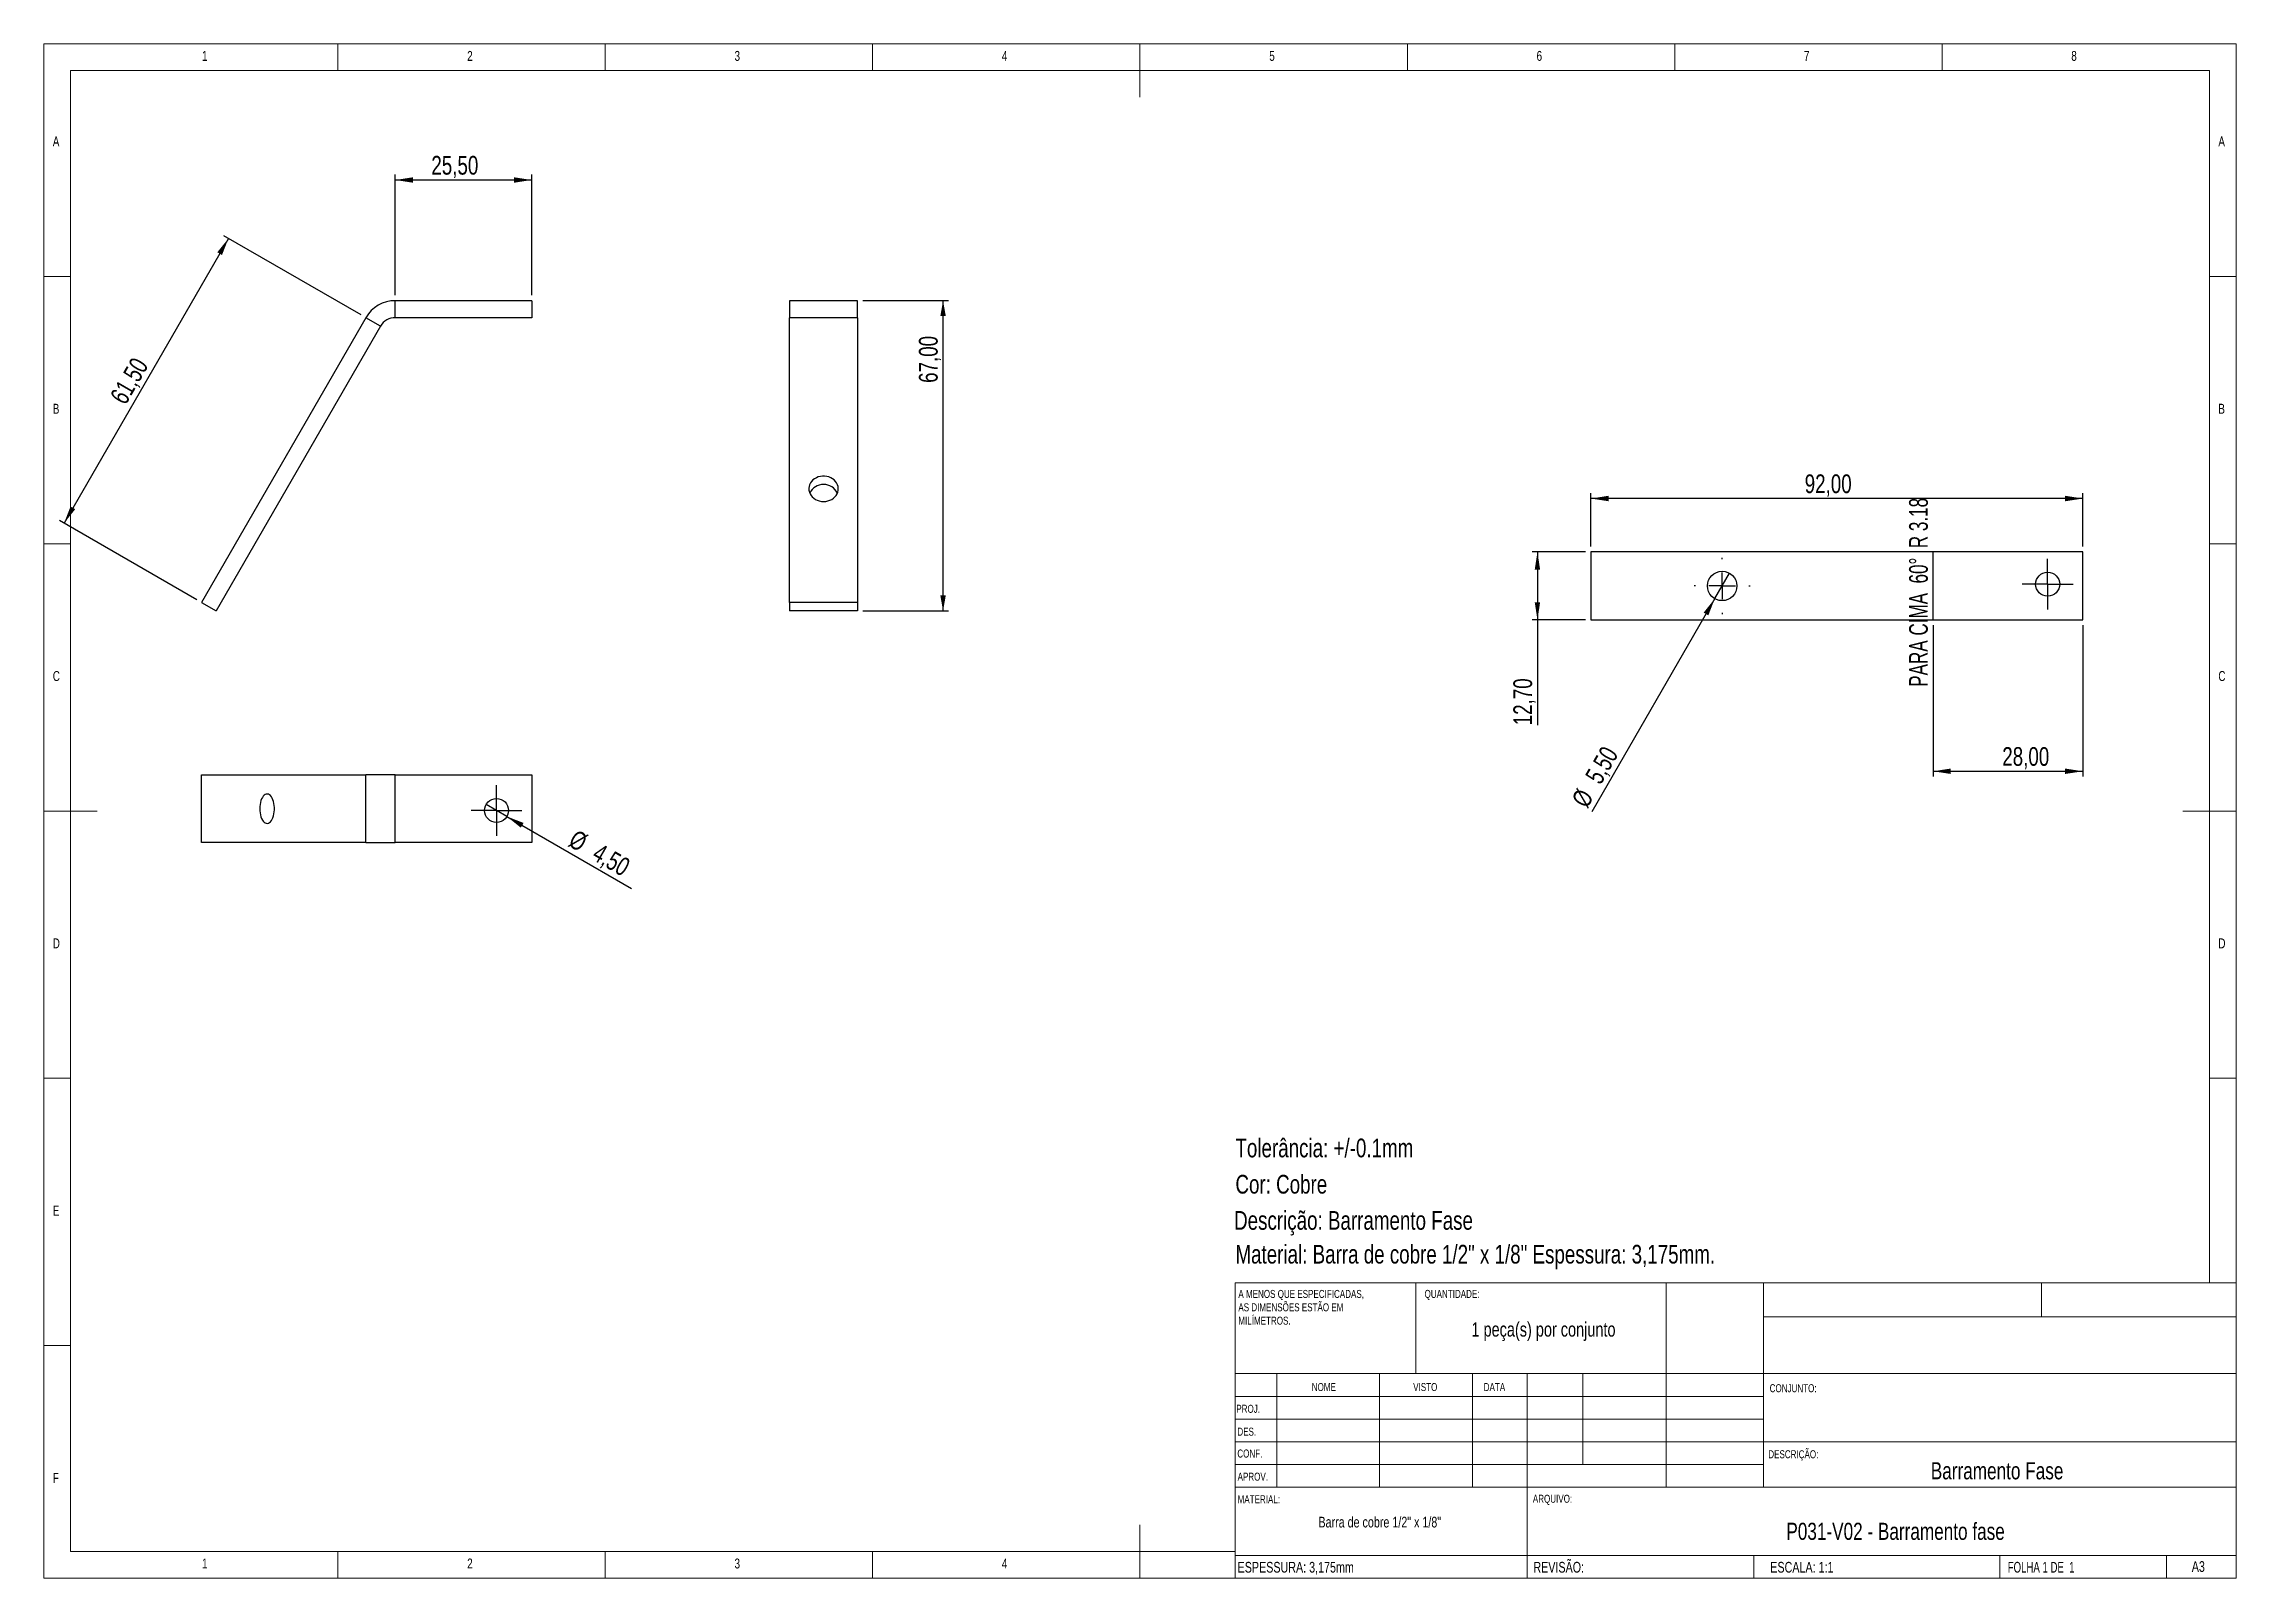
# Model space of a CAD drawing. Header units: millimetres. Extents: x 5 to 415, y 5 to 292.
import ezdxf

# ---------------------------------------------------------------- set-up
doc = ezdxf.new("R2010")
doc.units = ezdxf.units.MM
doc.linetypes.add('CENTERX2', pattern=[20.32, 12.7, -2.54, 2.54, -2.54])
doc.layers.add('CAMADA_1', color=179, linetype='Continuous')
doc.layers.add('FORMAT', color=7, linetype='Continuous')
doc.styles.add('SLDTEXTSTYLE0', font='TXT', dxfattribs={"width": 0.75})
doc.styles.add('SLDTEXTSTYLE1', font='TXT', dxfattribs={"width": 0.673077})
doc.styles.add('SLDTEXTSTYLE2', font='TXT', dxfattribs={"width": 0.681818})
doc.dimstyles.new('SLDDIMSTYLE0', dxfattribs={"dimtxt": 3.5, "dimasz": 3.302, "dimexe": 0, "dimexo": 0.0625, "dimgap": 0.875, "dimtad": 1, "dimrnd": 1e-09, "dimzin": 12, "dimdsep": 46, "dimtxsty": 'SLDTEXTSTYLE0', "dimsah": 1, "dimcen": 0.09, "dimadec": 0, "dimazin": 3, "dimtfac": 1, "dimtmove": 0, "dimatfit": 0, "dimfxl": 1, "dimfrac": 2, "dimtolj": 1, "dimtzin": 12, "dimarcsym": 0})
doc.dimstyles.new('SLDDIMSTYLE1', dxfattribs={"dimtxt": 3.5, "dimasz": 3.302, "dimexe": 0, "dimexo": 0.0625, "dimgap": 0.875, "dimtad": 1, "dimrnd": 1e-09, "dimzin": 12, "dimdsep": 46, "dimtxsty": 'SLDTEXTSTYLE0', "dimsah": 1, "dimcen": 0.09, "dimadec": 0, "dimazin": 3, "dimtfac": 1, "dimtofl": 0, "dimtmove": 0, "dimatfit": 3, "dimfxl": 1, "dimfrac": 2, "dimtolj": 1, "dimtzin": 12, "dimarcsym": 0})
doc.dimstyles.new('SLDDIMSTYLE2', dxfattribs={"dimtxt": 3.5, "dimasz": 3.302, "dimexe": 0, "dimexo": 0.0625, "dimgap": 0.875, "dimtad": 1, "dimrnd": 1e-09, "dimzin": 12, "dimdsep": 46, "dimtxsty": 'SLDTEXTSTYLE0', "dimblk1": 'NONE', "dimsah": 1, "dimcen": 0, "dimadec": 0, "dimazin": 3, "dimtfac": 1, "dimtmove": 0, "dimatfit": 3, "dimldrblk": 'NONE', "dimfxl": 1, "dimfrac": 2, "dimtolj": 1, "dimtzin": 12, "dimarcsym": 0})

# ---------------------------------------------------------------- blocks, each defined once
blk = doc.blocks.new('SW_NOTE_0')
at = {"color": 0, "linetype": 'Continuous', "lineweight": 0, "char_height": 1.5, "attachment_point": 1, "style": 'SLDTEXTSTYLE0'}
for s, insert in [('A MENOS QUE ESPECIFICADAS,', (0, 1.93)), ('AS DIMENSÕES ESTÃO EM', (0, -0.57)), ('MILÍMETROS.', (0, -3.07))]:
    blk.add_mtext(s, dxfattribs=dict(at, insert=insert))
blk = doc.blocks.new('_D')
at = {"layer": 'CAMADA_1'}
for p, q in [((70.73, 244.96), (70.73, 267.53)), ((96.24, 266.53), (70.73, 266.53)), ((96.24, 244.96), (96.24, 267.53))]:
    blk.add_line(p, q, dxfattribs=at)
for points in [[(70.73, 266.53), (74.04, 266.02), (74.04, 267.04)], [(96.24, 266.53), (92.93, 267.04), (92.93, 266.02)]]:
    blk.add_solid(points, dxfattribs=at)
at = {"layer": 'CAMADA_1', "insert": (77.47, 271.04), "char_height": 3.5, "attachment_point": 1, "style": 'SLDTEXTSTYLE0'}
blk.add_mtext('25,50', dxfattribs=at)
blk = doc.blocks.new('_D_1')
at = {"layer": 'CAMADA_1'}
for p, q in [((39.53, 255.61), (8.78, 202.35)), ((64.36, 241.28), (38.66, 256.11)), ((33.61, 188.01), (7.91, 202.85))]:
    blk.add_line(p, q, dxfattribs=at)
for points in [[(39.53, 255.61), (37.44, 253.01), (38.32, 252.5)], [(8.78, 202.35), (10.87, 204.95), (9.99, 205.46)]]:
    blk.add_solid(points, dxfattribs=at)
at = {"layer": 'CAMADA_1', "insert": (17.24, 226.03), "char_height": 3.5, "attachment_point": 1, "rotation": 60, "style": 'SLDTEXTSTYLE0'}
blk.add_mtext('61,50', dxfattribs=at)
blk = doc.blocks.new('_D_2')
at = {"layer": 'CAMADA_1'}
for p, q in [((158.17, 243.96), (174.17, 243.96)), ((173.17, 185.92), (173.17, 243.96)), ((158.17, 185.92), (174.17, 185.92))]:
    blk.add_line(p, q, dxfattribs=at)
for points in [[(173.17, 243.96), (172.66, 241.07), (173.68, 241.07)], [(173.17, 185.92), (173.68, 188.81), (172.66, 188.81)]]:
    blk.add_solid(points, dxfattribs=at)
at = {"layer": 'CAMADA_1', "insert": (168.66, 228.58), "char_height": 3.5, "attachment_point": 1, "rotation": 90, "style": 'SLDTEXTSTYLE0'}
blk.add_mtext('67,00', dxfattribs=at)
blk = doc.blocks.new('_D_3')
at = {"layer": 'CAMADA_1'}
for q in [(87.71, 149.72), (114.9, 134.02)]:
    blk.add_line((91.6, 147.47), q, dxfattribs=at)
blk.add_solid([(91.6, 147.47), (94.21, 145.38), (94.72, 146.26)], dxfattribs=at)
at = {"layer": 'CAMADA_1', "char_height": 3.5, "attachment_point": 1, "rotation": 330, "style": 'SLDTEXTSTYLE0'}
for s, insert in [('%%c', (104.62, 145.14)), ('4,50', (109.05, 142.6))]:
    blk.add_mtext(s, dxfattribs=dict(at, insert=insert))
blk = doc.blocks.new('_NONE')
blk = doc.blocks.new('SW_CENTERMARKSYMBOL_0')
at = {"layer": 'CAMADA_1', "color": 0}
for p, q in [((0, 2.5), (0, 4.75)), ((-2.5, 0), (-4.75, 0)), ((0, 0), (-2.5, 0)), ((0, 0), (0, 2.5)), ((0, 0), (0, -2.5)), ((0, 0), (2.5, 0)), ((2.5, 0), (4.75, 0)), ((0, -2.5), (0, -4.75))]:
    blk.add_line(p, q, dxfattribs=at)
blk = doc.blocks.new('_D_4')
at = {"layer": 'CAMADA_1'}
for q in [(320.25, 192.98), (294.47, 148.33)]:
    blk.add_line((317.5, 188.22), q, dxfattribs=at)
blk.add_solid([(317.5, 188.22), (315.41, 185.61), (316.29, 185.1)], dxfattribs=at)
at = {"layer": 'CAMADA_1', "char_height": 3.5, "attachment_point": 1, "rotation": 60, "style": 'SLDTEXTSTYLE0'}
for s, insert in [('5,50', (293.11, 155.01)), ('%%c', (290.57, 150.59))]:
    blk.add_mtext(s, dxfattribs=dict(at, insert=insert))
blk = doc.blocks.new('_D_5')
at = {"layer": 'CAMADA_1'}
for p, q in [((294.33, 197.95), (294.33, 207.95)), ((386.33, 206.95), (294.33, 206.95)), ((386.33, 197.95), (386.33, 207.95))]:
    blk.add_line(p, q, dxfattribs=at)
for points in [[(294.33, 206.95), (297.63, 206.44), (297.63, 207.46)], [(386.33, 206.95), (383.02, 207.46), (383.02, 206.44)]]:
    blk.add_solid(points, dxfattribs=at)
at = {"layer": 'CAMADA_1', "insert": (334.31, 211.46), "char_height": 3.5, "attachment_point": 1, "style": 'SLDTEXTSTYLE0'}
blk.add_mtext('92,00', dxfattribs=at)
blk = doc.blocks.new('_D_6')
at = {"layer": 'CAMADA_1'}
for p, q in [((293.33, 196.95), (283.33, 196.95)), ((284.33, 196.95), (284.33, 184.25)), ((293.33, 184.25), (283.33, 184.25)), ((284.33, 184.25), (284.33, 164.53))]:
    blk.add_line(p, q, dxfattribs=at)
for points in [[(284.33, 196.95), (283.82, 193.65), (284.83, 193.65)], [(284.33, 184.25), (284.83, 187.55), (283.82, 187.55)]]:
    blk.add_solid(points, dxfattribs=at)
at = {"layer": 'CAMADA_1', "insert": (279.82, 164.53), "char_height": 3.5, "attachment_point": 1, "rotation": 90, "style": 'SLDTEXTSTYLE0'}
blk.add_mtext('12,70', dxfattribs=at)
blk = doc.blocks.new('_D_7')
at = {"layer": 'CAMADA_1'}
for p, q in [((358.33, 183.25), (358.33, 154.93)), ((386.33, 183.25), (386.33, 154.93)), ((358.33, 155.93), (386.33, 155.93))]:
    blk.add_line(p, q, dxfattribs=at)
for points in [[(358.33, 155.93), (361.63, 155.43), (361.63, 156.44)], [(386.33, 155.93), (383.02, 156.44), (383.02, 155.43)]]:
    blk.add_solid(points, dxfattribs=at)
at = {"layer": 'CAMADA_1', "insert": (371.26, 160.45), "char_height": 3.5, "attachment_point": 1, "style": 'SLDTEXTSTYLE0'}
blk.add_mtext('28,00', dxfattribs=at)
blk = doc.blocks.new('SW_CENTERMARKSYMBOL_1')
at = {"layer": 'CAMADA_1', "color": 0}
for p, q in [((0, 2.5), (0, 4.75)), ((-2.5, 0), (-4.75, 0)), ((0, 0), (-2.5, 0)), ((0, 0), (0, 2.5)), ((0, 0), (0, -2.5)), ((0, 0), (2.5, 0)), ((2.5, 0), (4.75, 0)), ((0, -2.5), (0, -4.75))]:
    blk.add_line(p, q, dxfattribs=at)
blk = doc.blocks.new('SW_CENTERMARKSYMBOL_2')
at = {"layer": 'CAMADA_1', "color": 0}
for p, q in [((0, 5), (0, 5.25)), ((-5, 0), (-5.25, 0)), ((0, 0), (-2.5, 0)), ((0, 0), (0, 2.5)), ((0, 0), (0, -2.5)), ((0, 0), (2.5, 0)), ((5, 0), (5.25, 0)), ((0, -5), (0, -5.25))]:
    blk.add_line(p, q, dxfattribs=at)

msp = doc.modelspace()

# ---------------------------------------------------------------- linework, layer by layer
at = {"color": 7, "linetype": 'Continuous', "lineweight": 18}
for p, q in [((415, 292), (5, 292)), ((5, 292), (5, 5)), ((60, 287), (60, 292)), ((110, 292), (110, 287)), ((160, 287), (160, 292)), ((210, 292), (210, 282)), ((260, 287), (260, 292)), ((310, 292), (310, 287)), ((360, 287), (360, 292)), ((415, 5), (415, 292)), ((410, 287), (10, 287)), ((10, 287), (10, 10)), ((410, 287), (410, 60.25)), ((10, 248.5), (5, 248.5)), ((415, 248.5), (410, 248.5)), ((5, 198.5), (10, 198.5)), ((410, 198.5), (415, 198.5)), ((5, 148.5), (15, 148.5)), ((415, 148.5), (405, 148.5)), ((5, 98.5), (10, 98.5)), ((410, 98.5), (415, 98.5)), ((227.8, 60.25), (415, 60.25)), ((227.8, 60.25), (227.8, 5)), ((261.597, 43.254), (261.594, 60.25)), ((308.4, 60.25), (308.4, 22)), ((326.6, 60.25), (326.6, 22.015)), ((378.6, 53.875), (378.6, 60.25)), ((415, 53.875), (326.6, 53.875)), ((10, 48.5), (5, 48.5)), ((415, 43.254), (227.8, 43.254)), ((235.6, 43.251), (235.6, 22.009)), ((254.791, 43.254), (254.791, 22.009)), ((272.199, 43.257), (272.199, 22.009)), ((282.4, 5.004), (282.4, 43.254)), ((292.8, 26.25), (292.8, 43.25)), ((326.6, 39), (227.8, 39)), ((326.6, 34.75), (227.8, 34.75)), ((326.6, 30.5), (227.8, 30.5)), ((326.6, 30.5), (415, 30.5)), ((326.6, 26.25), (227.8, 26.25)), ((282.4, 22.009), (227.8, 22.009)), ((282.4, 22.009), (415, 22.029)), ((210, 5), (210, 15)), ((10, 10), (227.8, 10)), ((60, 5), (60, 10)), ((110, 10), (110, 5)), ((160, 5), (160, 10)), ((227.8, 9.25), (415, 9.25)), ((324.777, 9.25), (324.777, 5)), ((370.8, 5), (370.8, 9.25)), ((402, 5), (402, 9.25)), ((5, 5), (415, 5))]:
    msp.add_line(p, q, dxfattribs=at)
at = {"color": 7, "linetype": 'Continuous', "lineweight": 25}
for p, q in [((70.733, 240.777), (70.733, 243.957)), ((96.236, 243.957), (70.733, 243.957)), ((96.236, 243.957), (96.236, 240.777)), ((144.471, 243.957), (144.471, 240.777)), ((157.171, 243.957), (144.471, 243.957)), ((157.171, 240.777), (157.171, 243.957)), ((65.225, 240.777), (34.474, 187.514)), ((67.979, 239.187), (37.228, 185.924)), ((67.979, 239.187), (65.225, 240.777)), ((96.236, 240.777), (70.733, 240.777)), ((144.471, 187.514), (144.471, 240.777)), ((157.171, 240.777), (144.471, 240.777)), ((157.171, 240.777), (157.171, 187.514)), ((294.327, 196.948), (294.327, 184.248)), ((386.327, 196.948), (294.327, 196.948)), ((386.327, 184.248), (386.327, 196.948)), ((34.474, 187.514), (37.228, 185.924)), ((157.171, 187.514), (144.471, 187.514)), ((144.471, 187.514), (144.471, 185.924)), ((157.171, 185.924), (144.471, 185.924)), ((157.171, 187.514), (157.171, 185.924)), ((294.327, 184.248), (386.327, 184.248)), ((34.474, 142.579), (34.474, 155.279)), ((34.474, 155.279), (65.225, 155.279)), ((65.225, 142.579), (65.225, 155.279)), ((70.733, 155.279), (65.225, 155.279)), ((70.733, 155.279), (96.236, 155.279)), ((70.733, 142.579), (70.733, 155.279)), ((96.236, 155.279), (96.236, 142.579)), ((65.225, 142.579), (34.474, 142.579)), ((65.225, 142.579), (70.733, 142.579)), ((96.236, 142.579), (70.733, 142.579))]:
    msp.add_line(p, q, dxfattribs=at)
at = {"color": 7, "linetype": 'CENTERX2'}
msp.add_line((358.327, 184.248), (358.327, 196.948), dxfattribs=at)
at = {"color": 7, "linetype": 'Continuous', "lineweight": 25, "flags": 128}
for points in [[(150.821, 206.389), (151.221, 206.414), (151.613, 206.49), (151.988, 206.614), (152.338, 206.784), (152.656, 206.997), (152.934, 207.247), (153.168, 207.53), (153.352, 207.839), (153.481, 208.168), (153.554, 208.51), (153.569, 208.857), (153.525, 209.203), (153.423, 209.539), (153.266, 209.859), (153.057, 210.156), (152.8, 210.423), (152.501, 210.655), (152.167, 210.847), (151.803, 210.995), (151.419, 211.095), (151.021, 211.146), (150.62, 211.146), (150.223, 211.095), (149.838, 210.995), (149.475, 210.847), (149.14, 210.655), (148.841, 210.423), (148.584, 210.156), (148.375, 209.859), (148.218, 209.539), (148.116, 209.203), (148.072, 208.857), (148.087, 208.51), (148.16, 208.168), (148.29, 207.839), (148.473, 207.53), (148.707, 207.247), (148.985, 206.997), (149.303, 206.784), (149.653, 206.614), (150.028, 206.49), (150.42, 206.414), (150.821, 206.389)], [(45.371, 148.929), (45.386, 148.529), (45.43, 148.137), (45.501, 147.762), (45.6, 147.412), (45.722, 147.094), (45.867, 146.815), (46.03, 146.582), (46.209, 146.398), (46.399, 146.269), (46.596, 146.196), (46.797, 146.181), (46.996, 146.225), (47.19, 146.326), (47.375, 146.483), (47.546, 146.693), (47.701, 146.949), (47.835, 147.248), (47.945, 147.583), (48.031, 147.947), (48.088, 148.331), (48.118, 148.728), (48.118, 149.13), (48.088, 149.527), (48.031, 149.911), (47.945, 150.275), (47.835, 150.61), (47.701, 150.909), (47.546, 151.166), (47.375, 151.375), (47.19, 151.532), (46.996, 151.633), (46.797, 151.677), (46.596, 151.663), (46.399, 151.59), (46.209, 151.46), (46.03, 151.276), (45.867, 151.043), (45.722, 150.764), (45.6, 150.446), (45.501, 150.096), (45.43, 149.721), (45.386, 149.329), (45.371, 148.929)]]:
    msp.add_lwpolyline(points, dxfattribs=at)
at = {"color": 7, "linetype": 'Continuous', "lineweight": 25}
for centre, radius in [((318.872, 190.598), 2.75), ((379.747, 190.928), 2.25), ((89.656, 148.599), 2.25)]:
    msp.add_circle(centre, radius, dxfattribs=at)
for centre, radius, start, end in [((70.733, 237.597), 6.36, 90, 150), ((70.733, 237.597), 3.18, 90, 150), ((150.821, 206.706), 2.886, 26.08159, 153.91841)]:
    msp.add_arc(centre, radius, start, end, dxfattribs=at)

# ---------------------------------------------------------------- block references
at = {"color": 7, "linetype": 'Continuous', "lineweight": 0}
msp.add_blockref('SW_NOTE_0', (228.394, 56.987), dxfattribs=at)
at = {"layer": 'CAMADA_1'}
for name, p in [('SW_CENTERMARKSYMBOL_2', (318.872, 190.598)), ('SW_CENTERMARKSYMBOL_1', (379.747, 190.928)), ('SW_CENTERMARKSYMBOL_0', (89.656, 148.599))]:
    msp.add_blockref(name, p, dxfattribs=at)

# ---------------------------------------------------------------- texts
at = {"color": 7, "linetype": 'Continuous', "lineweight": 0}
for s, insert, char_height, attachment_point, style in [('1', (34.583, 290.668), 1.852, 1, 'SLDTEXTSTYLE0'), ('2', (84.167, 290.668), 1.852, 1, 'SLDTEXTSTYLE0'), ('3', (134.167, 290.668), 1.852, 1, 'SLDTEXTSTYLE0'), ('4', (184.167, 290.668), 1.852, 1, 'SLDTEXTSTYLE0'), ('5', (234.167, 290.668), 1.852, 1, 'SLDTEXTSTYLE0'), ('6', (284.167, 290.668), 1.852, 1, 'SLDTEXTSTYLE0'), ('7', (334.167, 290.668), 1.852, 1, 'SLDTEXTSTYLE0'), ('8', (384.167, 290.668), 1.852, 1, 'SLDTEXTSTYLE0'), ('A', (6.667, 274.668), 1.852, 1, 'SLDTEXTSTYLE0'), ('A', (411.667, 274.668), 1.852, 1, 'SLDTEXTSTYLE0'), ('B', (6.667, 224.668), 1.852, 1, 'SLDTEXTSTYLE0'), ('B', (411.667, 224.668), 1.852, 1, 'SLDTEXTSTYLE0'), ('C', (6.667, 174.668), 1.852, 1, 'SLDTEXTSTYLE0'), ('C', (411.667, 174.668), 1.852, 1, 'SLDTEXTSTYLE0'), ('D', (6.667, 124.668), 1.852, 1, 'SLDTEXTSTYLE0'), ('D', (411.667, 124.668), 1.852, 1, 'SLDTEXTSTYLE0'), ('E', (6.667, 74.668), 1.852, 1, 'SLDTEXTSTYLE0'), ('QUANTIDADE:', (263.217, 58.921), 1.5, 1, 'SLDTEXTSTYLE0'), ('1 peça(s) por conjunto', (285.461, 52.882), 2.7, 2, 'SLDTEXTSTYLE0'), ('NOME', (242.122, 41.501), 1.5, 1, 'SLDTEXTSTYLE0'), ('VISTO', (261.093, 41.501), 1.5, 1, 'SLDTEXTSTYLE0'), ('DATA', (274.288, 41.501), 1.5, 1, 'SLDTEXTSTYLE0'), ('CONJUNTO:', (327.756, 41.278), 1.5, 1, 'SLDTEXTSTYLE0'), ('PROJ.', (228.012, 37.43), 1.5, 1, 'SLDTEXTSTYLE0'), ('DES.', (228.21, 33.154), 1.5, 1, 'SLDTEXTSTYLE0'), ('CONF.', (228.202, 29.064), 1.5, 1, 'SLDTEXTSTYLE0'), ('DESCRIÇÃO:', (327.504, 28.93), 1.5, 1, 'SLDTEXTSTYLE0'), ('F', (6.667, 24.668), 1.852, 1, 'SLDTEXTSTYLE0'), ('APROV.', (228.255, 24.734), 1.5, 1, 'SLDTEXTSTYLE0'), ('Barramento Fase', (370.292, 26.684), 3.2, 2, 'SLDTEXTSTYLE0'), ('MATERIAL:', (228.255, 20.505), 1.5, 1, 'SLDTEXTSTYLE0'), ('ARQUIVO:', (283.468, 20.604), 1.5, 1, 'SLDTEXTSTYLE0'), ('Barra de cobre 1/2" x 1/8"', (254.841, 16.485), 2, 2, 'SLDTEXTSTYLE0'), ('P031-V02 - Barramento fase', (351.305, 15.363), 3.2, 2, 'SLDTEXTSTYLE0'), ('1', (34.583, 8.668), 1.852, 1, 'SLDTEXTSTYLE0'), ('2', (84.167, 8.668), 1.852, 1, 'SLDTEXTSTYLE0'), ('3', (134.167, 8.668), 1.852, 1, 'SLDTEXTSTYLE0'), ('4', (184.167, 8.668), 1.852, 1, 'SLDTEXTSTYLE0'), ('REVISÃO:', (283.571, 8.045), 2, 1, 'SLDTEXTSTYLE0'), ('A3', (406.701, 8.178), 2, 1, 'SLDTEXTSTYLE0'), ('ESPESSURA: 3,175mm', (228.255, 8.044), 2, 1, 'SLDTEXTSTYLE0'), ('ESCALA: 1:1', (327.874, 8.045), 2, 1, 'SLDTEXTSTYLE0'), ('FOLHA 1 DE  1', (372.278, 8.045), 2, 1, 'SLDTEXTSTYLE1')]:
    msp.add_mtext(s, dxfattribs=dict(at, insert=insert, char_height=char_height, attachment_point=attachment_point, style=style))
at = {"color": 7, "linetype": 'Continuous', "lineweight": 0, "insert": (353.835, 189.396), "char_height": 3.5, "attachment_point": 2, "rotation": 90, "style": 'SLDTEXTSTYLE2'}
msp.add_mtext('PARA CIMA  60°  R 3.18', dxfattribs=at)
at = {"layer": 'CAMADA_1', "insert": (227.849, 87.22), "char_height": 3.5, "attachment_point": 1, "style": 'SLDTEXTSTYLE0'}
msp.add_mtext('Tolerância: +/-0.1mm', dxfattribs=at)
at = {"layer": 'FORMAT', "char_height": 3.5, "attachment_point": 1, "style": 'SLDTEXTSTYLE0'}
for s, insert in [('Cor: Cobre', (227.849, 80.437)), ('Descrição: Barramento Fase', (227.597, 73.671)), ('Material: Barra de cobre 1/2" x 1/8" Espessura: 3,175mm.', (227.849, 67.349))]:
    msp.add_mtext(s, dxfattribs=dict(at, insert=insert))

# ---------------------------------------------------------------- dimensions: what is measured, and where the dimension line sits
at = {"layer": 'CAMADA_1'}
for base, p1, p2, dimstyle, picture, middle in [((70.733, 266.533), (96.236, 243.957), (70.733, 243.957), 'SLDDIMSTYLE0', '_D', (83.484, 266.533)), ((294.327, 206.948), (386.327, 196.948), (294.327, 196.948), 'SLDDIMSTYLE1', '_D_5', (340.327, 206.948)), ((386.327, 155.934), (358.327, 184.248), (386.327, 184.248), 'SLDDIMSTYLE1', '_D_7', (377.278, 155.934))]:
    dim = msp.add_linear_dim(base=base, p1=p1, p2=p2, dimstyle=dimstyle, dxfattribs=at)
    dim.commit()
    dim.dimension.update_dxf_attribs({"geometry": picture, "text_midpoint": middle, "dimtype": 160})
for base, p1, p2, angle, picture, middle in [((8.779, 202.349), (65.225, 240.777), (34.474, 187.514), 60, '_D_1', (24.154, 228.981)), ((173.171, 243.957), (157.171, 185.924), (157.171, 243.957), 90, '_D_2', (173.171, 234.593)), ((284.327, 184.248), (294.327, 196.948), (294.327, 184.248), 90, '_D_6', (284.327, 170.545))]:
    dim = msp.add_linear_dim(base=base, p1=p1, p2=p2, angle=angle, dimstyle='SLDDIMSTYLE1', dxfattribs=at)
    dim.commit()
    dim.dimension.update_dxf_attribs({"geometry": picture, "text_midpoint": middle, "dimtype": 160})
for p1, p2, picture, middle in [((320.247, 192.979), (317.497, 188.216), '_D_4', (298.04, 154.516)), ((87.707, 149.724), (91.604, 147.474), '_D_3', (108.788, 137.553))]:
    dim = msp.add_diameter_dim_2p(p1=p1, p2=p2, dimstyle='SLDDIMSTYLE2', dxfattribs=at)
    dim.commit()
    dim.dimension.update_dxf_attribs({"geometry": picture, "text_midpoint": middle, "dimtype": 163})

doc.saveas('drawing.dxf')
